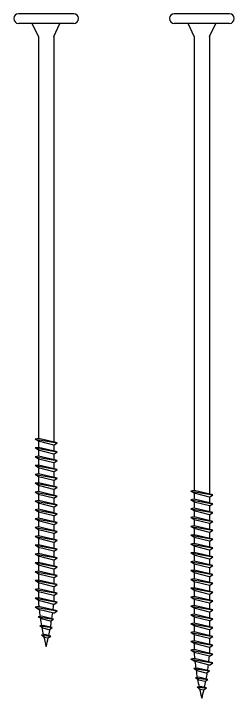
# Model space of a CAD drawing. Header units: inches. Extents: x -2661 to 42767, y -1222 to 9099.
# Drawn here: x 1267.15 to 1269.28, y 1305.94 to 1312.53 of the extents above; entities that cross this region are included whole.
import ezdxf

# ---------------------------------------------------------------- set-up
doc = ezdxf.new("R2010")
doc.units = ezdxf.units.IN
doc.header["$LTSCALE"] = 12
doc.header["$MEASUREMENT"] = 0
doc.layers.add('S-SIMPSON', color=2, linetype='CONTINUOUS')

# ---------------------------------------------------------------- blocks, each defined once
blk = doc.blocks.new('HLGM006')
at = {"layer": 'S-SIMPSON'}
for p, q in [((0.2656, 0.0937), (-0.2656, 0.0937)), ((0.2656, 0), (-0.2656, 0)), ((-0.0741, -0.125), (-0.1331, 0)), ((0.0741, -0.125), (0.1331, 0)), ((-0.0741, -0.125), (-0.0741, -3.9981)), ((0.0741, -0.125), (0.0741, -4.0332)), ((-0.0741, -3.9981), (-0.1048, -4.0036)), ((-0.0741, -3.9981), (-0.1048, -4.0036)), ((-0.0741, -3.9981), (-0.1048, -4.0036)), ((-0.0741, -3.9981), (-0.1048, -4.0036)), ((-0.0741, -4.025), (-0.1048, -4.0036)), ((-0.0741, -4.025), (-0.1048, -4.0036)), ((-0.0741, -4.025), (-0.1048, -4.0036)), ((-0.0741, -4.025), (-0.1048, -4.0036)), ((-0.1048, -4.0036), (0.1048, -4.0405)), ((-0.1048, -4.0036), (0.1048, -4.0405)), ((-0.1048, -4.0036), (0.1048, -4.0405)), ((-0.1048, -4.0036), (0.1048, -4.0405)), ((0.1048, -4.0405), (-0.0741, -3.9981)), ((0.1048, -4.0405), (-0.0741, -3.9981)), ((0.1048, -4.0405), (-0.0741, -3.9981)), ((0.1048, -4.0405), (-0.0741, -3.9981)), ((-0.0741, -4.0833), (-0.1048, -4.0887)), ((-0.0741, -4.0833), (-0.1048, -4.0887)), ((-0.0741, -4.0833), (-0.1048, -4.0887)), ((-0.0741, -4.0833), (-0.1048, -4.0887)), ((-0.0741, -4.0833), (-0.1048, -4.0887)), ((-0.0741, -4.025), (-0.0741, -4.0833)), ((0.0741, -4.062), (-0.0741, -4.025)), ((0.0741, -4.062), (-0.0741, -4.025)), ((0.0741, -4.062), (-0.0741, -4.025)), ((0.0741, -4.062), (-0.0741, -4.025)), ((0.1048, -4.1257), (-0.0741, -4.0833)), ((0.1048, -4.1257), (-0.0741, -4.0833)), ((0.1048, -4.1257), (-0.0741, -4.0833)), ((0.1048, -4.1257), (-0.0741, -4.0833)), ((0.0741, -4.1184), (-0.0741, -4.0833)), ((0.0741, -4.062), (0.1048, -4.0405)), ((0.0741, -4.062), (0.1048, -4.0405)), ((0.0741, -4.062), (0.1048, -4.0405)), ((0.0741, -4.062), (0.1048, -4.0405)), ((0.0741, -4.062), (0.0741, -4.1184)), ((-0.0741, -4.1102), (-0.1048, -4.0887)), ((-0.0741, -4.1102), (-0.1048, -4.0887)), ((-0.0741, -4.1102), (-0.1048, -4.0887)), ((-0.0741, -4.1102), (-0.1048, -4.0887)), ((-0.0741, -4.1102), (-0.1048, -4.0887)), ((-0.1048, -4.0887), (0.1048, -4.1257)), ((-0.1048, -4.0887), (0.1048, -4.1257)), ((-0.1048, -4.0887), (0.1048, -4.1257)), ((-0.1048, -4.0887), (0.1048, -4.1257)), ((-0.1048, -4.0887), (0.1048, -4.1257)), ((-0.0741, -4.1102), (-0.0741, -4.1685)), ((0.0741, -4.1472), (-0.0741, -4.1102)), ((0.0741, -4.1472), (-0.0741, -4.1102)), ((0.0741, -4.1472), (-0.0741, -4.1102)), ((0.0741, -4.1472), (-0.0741, -4.1102)), ((0.0741, -4.1472), (-0.0741, -4.1102)), ((0.0741, -4.1472), (0.1048, -4.1257)), ((0.0741, -4.1472), (0.1048, -4.1257)), ((0.0741, -4.1472), (0.1048, -4.1257)), ((0.0741, -4.1472), (0.1048, -4.1257)), ((0.0741, -4.1472), (0.1048, -4.1257)), ((0.0741, -4.1472), (0.0741, -4.2036)), ((-0.0741, -4.1685), (-0.1048, -4.1739)), ((-0.0741, -4.1685), (-0.1048, -4.1739)), ((-0.0741, -4.1685), (-0.1048, -4.1739)), ((-0.0741, -4.1685), (-0.1048, -4.1739)), ((-0.0741, -4.1954), (-0.1048, -4.1739)), ((-0.0741, -4.1954), (-0.1048, -4.1739)), ((-0.0741, -4.1954), (-0.1048, -4.1739)), ((-0.0741, -4.1954), (-0.1048, -4.1739)), ((-0.1048, -4.1739), (0.1048, -4.2109)), ((-0.1048, -4.1739), (0.1048, -4.2109)), ((-0.1048, -4.1739), (0.1048, -4.2109)), ((-0.1048, -4.1739), (0.1048, -4.2109)), ((0.1048, -4.2109), (-0.0741, -4.1685)), ((0.1048, -4.2109), (-0.0741, -4.1685)), ((0.1048, -4.2109), (-0.0741, -4.1685)), ((0.1048, -4.2109), (-0.0741, -4.1685)), ((-0.0741, -4.1954), (-0.0741, -4.2537)), ((0.0741, -4.2323), (-0.0741, -4.1954)), ((0.0741, -4.2323), (-0.0741, -4.1954)), ((0.0741, -4.2323), (-0.0741, -4.1954)), ((0.0741, -4.2323), (-0.0741, -4.1954)), ((0.0741, -4.2323), (0.1048, -4.2109)), ((0.0741, -4.2323), (0.1048, -4.2109)), ((0.0741, -4.2323), (0.1048, -4.2109)), ((0.0741, -4.2323), (0.1048, -4.2109)), ((-0.0741, -4.2537), (-0.1048, -4.2591)), ((-0.0741, -4.2537), (-0.1048, -4.2591)), ((-0.0741, -4.2537), (-0.1048, -4.2591)), ((-0.0741, -4.2537), (-0.1048, -4.2591)), ((-0.0741, -4.2806), (-0.1048, -4.2591)), ((-0.0741, -4.2806), (-0.1048, -4.2591)), ((-0.0741, -4.2806), (-0.1048, -4.2591)), ((-0.0741, -4.2806), (-0.1048, -4.2591)), ((-0.1048, -4.2591), (0.1048, -4.2961)), ((-0.1048, -4.2591), (0.1048, -4.2961)), ((-0.1048, -4.2591), (0.1048, -4.2961)), ((-0.1048, -4.2591), (0.1048, -4.2961)), ((0.1048, -4.2961), (-0.0741, -4.2537)), ((0.1048, -4.2961), (-0.0741, -4.2537)), ((0.1048, -4.2961), (-0.0741, -4.2537)), ((0.1048, -4.2961), (-0.0741, -4.2537)), ((-0.0741, -4.2806), (-0.0741, -4.3389)), ((0.0741, -4.3175), (-0.0741, -4.2806)), ((0.0741, -4.3175), (-0.0741, -4.2806)), ((0.0741, -4.3175), (-0.0741, -4.2806)), ((0.0741, -4.3175), (-0.0741, -4.2806)), ((0.0741, -4.2323), (0.0741, -4.2888)), ((-0.0741, -4.3389), (-0.1048, -4.3443)), ((-0.0741, -4.3389), (-0.1048, -4.3443)), ((-0.0741, -4.3389), (-0.1048, -4.3443)), ((-0.0741, -4.3389), (-0.1048, -4.3443)), ((-0.0741, -4.3658), (-0.1048, -4.3443)), ((-0.0741, -4.3658), (-0.1048, -4.3443)), ((-0.0741, -4.3658), (-0.1048, -4.3443)), ((-0.0741, -4.3658), (-0.1048, -4.3443)), ((-0.1048, -4.3443), (0.1048, -4.3812)), ((-0.1048, -4.3443), (0.1048, -4.3812)), ((-0.1048, -4.3443), (0.1048, -4.3812)), ((-0.1048, -4.3443), (0.1048, -4.3812)), ((0.1048, -4.3812), (-0.0741, -4.3389)), ((0.1048, -4.3812), (-0.0741, -4.3389)), ((0.1048, -4.3812), (-0.0741, -4.3389)), ((0.1048, -4.3812), (-0.0741, -4.3389)), ((0.0741, -4.3175), (0.1048, -4.2961)), ((0.0741, -4.3175), (0.1048, -4.2961)), ((0.0741, -4.3175), (0.1048, -4.2961)), ((0.0741, -4.3175), (0.1048, -4.2961)), ((0.0741, -4.3175), (0.0741, -4.374)), ((-0.0741, -4.3658), (-0.0741, -4.4241)), ((0.0741, -4.4027), (-0.0741, -4.3658)), ((0.0741, -4.4027), (-0.0741, -4.3658)), ((0.0741, -4.4027), (-0.0741, -4.3658)), ((0.0741, -4.4027), (-0.0741, -4.3658)), ((0.0741, -4.4027), (0.1048, -4.3812)), ((0.0741, -4.4027), (0.1048, -4.3812)), ((0.0741, -4.4027), (0.1048, -4.3812)), ((0.0741, -4.4027), (0.1048, -4.3812)), ((0.0741, -4.4027), (0.0741, -4.4592)), ((-0.0741, -4.4241), (-0.1048, -4.4295)), ((-0.0741, -4.4241), (-0.1048, -4.4295)), ((-0.0741, -4.451), (-0.1048, -4.4295)), ((-0.0741, -4.451), (-0.1048, -4.4295)), ((-0.1048, -4.4295), (0.1048, -4.4664)), ((-0.1048, -4.4295), (0.1048, -4.4664)), ((0.1048, -4.4664), (-0.0741, -4.4241)), ((0.1048, -4.4664), (-0.0741, -4.4241)), ((-0.0741, -4.451), (-0.0741, -4.5093)), ((0.0741, -4.4879), (-0.0741, -4.451)), ((0.0741, -4.4879), (-0.0741, -4.451)), ((0.0741, -4.4879), (0.1048, -4.4664)), ((0.0741, -4.4879), (0.1048, -4.4664)), ((-0.0741, -4.5093), (-0.1048, -4.5147)), ((-0.0741, -4.5093), (-0.1048, -4.5147)), ((-0.0741, -4.5361), (-0.1048, -4.5147)), ((-0.0741, -4.5361), (-0.1048, -4.5147)), ((-0.1048, -4.5147), (0.1048, -4.5516)), ((-0.1048, -4.5147), (0.1048, -4.5516)), ((0.1048, -4.5516), (-0.0741, -4.5093)), ((0.1048, -4.5516), (-0.0741, -4.5093)), ((-0.0741, -4.5361), (-0.0741, -4.5944)), ((0.0741, -4.5731), (-0.0741, -4.5361)), ((0.0741, -4.5731), (-0.0741, -4.5361)), ((0.0741, -4.4879), (0.0741, -4.5444)), ((-0.0741, -4.5944), (-0.1048, -4.5999)), ((-0.0741, -4.6213), (-0.1048, -4.5999)), ((-0.1048, -4.5999), (0.1048, -4.6368)), ((0.1048, -4.6368), (-0.0741, -4.5944)), ((0.0741, -4.5731), (0.1048, -4.5516)), ((0.0741, -4.5731), (0.1048, -4.5516)), ((0.0741, -4.5731), (0.0741, -4.6295)), ((-0.0741, -4.6796), (-0.1048, -4.685)), ((-0.0741, -4.6796), (-0.1048, -4.685)), ((-0.0741, -4.6796), (-0.1048, -4.685)), ((-0.0741, -4.6796), (-0.1048, -4.685)), ((-0.0741, -4.6213), (-0.0741, -4.6796)), ((0.0741, -4.6583), (-0.0741, -4.6213)), ((0.1048, -4.722), (-0.0741, -4.6796)), ((0.1048, -4.722), (-0.0741, -4.6796)), ((0.1048, -4.722), (-0.0741, -4.6796)), ((0.0741, -4.7147), (-0.0741, -4.6796)), ((0.0741, -4.6583), (0.1048, -4.6368)), ((0.0741, -4.6583), (0.0741, -4.7147)), ((-0.0741, -4.7065), (-0.1048, -4.685)), ((-0.0741, -4.7065), (-0.1048, -4.685)), ((-0.0741, -4.7065), (-0.1048, -4.685)), ((-0.0741, -4.7065), (-0.1048, -4.685)), ((-0.1048, -4.685), (0.1048, -4.722)), ((-0.1048, -4.685), (0.1048, -4.722)), ((-0.1048, -4.685), (0.1048, -4.722)), ((-0.1048, -4.685), (0.1048, -4.722)), ((-0.0741, -4.7065), (-0.0741, -4.7648)), ((0.0741, -4.7435), (-0.0741, -4.7065)), ((0.0741, -4.7435), (-0.0741, -4.7065)), ((0.0741, -4.7435), (-0.0741, -4.7065)), ((0.0741, -4.7435), (-0.0741, -4.7065)), ((0.0741, -4.7435), (0.1048, -4.722)), ((0.0741, -4.7435), (0.1048, -4.722)), ((0.0741, -4.7435), (0.1048, -4.722)), ((0.0741, -4.7435), (0.1048, -4.722)), ((0.0741, -4.7435), (0.0741, -4.7999)), ((-0.0741, -4.7648), (-0.1048, -4.7702)), ((-0.0741, -4.7648), (-0.1048, -4.7702)), ((-0.0741, -4.7648), (-0.1048, -4.7702)), ((-0.0741, -4.7648), (-0.1048, -4.7702)), ((-0.0741, -4.7917), (-0.1048, -4.7702)), ((-0.0741, -4.7917), (-0.1048, -4.7702)), ((-0.0741, -4.7917), (-0.1048, -4.7702)), ((-0.0741, -4.7917), (-0.1048, -4.7702)), ((-0.1048, -4.7702), (0.1048, -4.8072)), ((-0.1048, -4.7702), (0.1048, -4.8072)), ((-0.1048, -4.7702), (0.1048, -4.8072)), ((-0.1048, -4.7702), (0.1048, -4.8072)), ((0.1048, -4.8072), (-0.0741, -4.7648)), ((0.1048, -4.8072), (-0.0741, -4.7648)), ((0.1048, -4.8072), (-0.0741, -4.7648)), ((0.1048, -4.8072), (-0.0741, -4.7648)), ((-0.0741, -4.7917), (-0.0741, -4.85)), ((0.0741, -4.8286), (-0.0741, -4.7917)), ((0.0741, -4.8286), (-0.0741, -4.7917)), ((0.0741, -4.8286), (-0.0741, -4.7917)), ((0.0741, -4.8286), (-0.0741, -4.7917)), ((0.0741, -4.8286), (0.1048, -4.8072)), ((0.0741, -4.8286), (0.1048, -4.8072)), ((0.0741, -4.8286), (0.1048, -4.8072)), ((0.0741, -4.8286), (0.1048, -4.8072)), ((-0.0741, -4.85), (-0.1048, -4.8554)), ((-0.0741, -4.85), (-0.1048, -4.8554)), ((-0.0741, -4.85), (-0.1048, -4.8554)), ((-0.0741, -4.85), (-0.1048, -4.8554)), ((-0.0741, -4.85), (-0.1048, -4.8554)), ((-0.0741, -4.8769), (-0.1048, -4.8554)), ((-0.0741, -4.8769), (-0.1048, -4.8554)), ((-0.0741, -4.8769), (-0.1048, -4.8554)), ((-0.0741, -4.8769), (-0.1048, -4.8554)), ((-0.0741, -4.8769), (-0.1048, -4.8554)), ((-0.1048, -4.8554), (0.1048, -4.8924)), ((-0.1048, -4.8554), (0.1048, -4.8924)), ((-0.1048, -4.8554), (0.1048, -4.8924)), ((-0.1048, -4.8554), (0.1048, -4.8924)), ((-0.1048, -4.8554), (0.1048, -4.8924)), ((0.1048, -4.8924), (-0.0741, -4.85)), ((0.1048, -4.8924), (-0.0741, -4.85)), ((0.1048, -4.8924), (-0.0741, -4.85)), ((0.1048, -4.8924), (-0.0741, -4.85)), ((0.1048, -4.8924), (-0.0741, -4.85)), ((-0.0741, -4.8769), (-0.0741, -4.9352)), ((0.0741, -4.9138), (-0.0741, -4.8769)), ((0.0741, -4.9138), (-0.0741, -4.8769)), ((0.0741, -4.9138), (-0.0741, -4.8769)), ((0.0741, -4.9138), (-0.0741, -4.8769)), ((0.0741, -4.9138), (-0.0741, -4.8769)), ((0.0741, -4.8286), (0.0741, -4.8851)), ((-0.0741, -4.9352), (-0.1048, -4.9406)), ((-0.0741, -4.9352), (-0.1048, -4.9406)), ((-0.0741, -4.9352), (-0.1048, -4.9406)), ((-0.0741, -4.9352), (-0.1048, -4.9406)), ((-0.0741, -4.9621), (-0.1048, -4.9406)), ((-0.0741, -4.9621), (-0.1048, -4.9406)), ((-0.0741, -4.9621), (-0.1048, -4.9406)), ((-0.0741, -4.9621), (-0.1048, -4.9406)), ((-0.1048, -4.9406), (0.1048, -4.9775)), ((-0.1048, -4.9406), (0.1048, -4.9775)), ((-0.1048, -4.9406), (0.1048, -4.9775)), ((-0.1048, -4.9406), (0.1048, -4.9775)), ((0.1048, -4.9775), (-0.0741, -4.9352)), ((0.1048, -4.9775), (-0.0741, -4.9352)), ((0.1048, -4.9775), (-0.0741, -4.9352)), ((0.1048, -4.9775), (-0.0741, -4.9352)), ((0.0741, -4.9138), (0.1048, -4.8924)), ((0.0741, -4.9138), (0.1048, -4.8924)), ((0.0741, -4.9138), (0.1048, -4.8924)), ((0.0741, -4.9138), (0.1048, -4.8924)), ((0.0741, -4.9138), (0.1048, -4.8924)), ((0.0741, -4.9138), (0.0741, -4.9703)), ((-0.0741, -4.9621), (-0.0741, -5.0204)), ((0.0741, -4.999), (-0.0741, -4.9621)), ((0.0741, -4.999), (-0.0741, -4.9621)), ((0.0741, -4.999), (-0.0741, -4.9621)), ((0.0741, -4.999), (-0.0741, -4.9621)), ((0.0741, -4.999), (0.1048, -4.9775)), ((0.0741, -4.999), (0.1048, -4.9775)), ((0.0741, -4.999), (0.1048, -4.9775)), ((0.0741, -4.999), (0.1048, -4.9775)), ((0.0741, -4.999), (0.0741, -5.0555)), ((-0.0741, -5.0204), (-0.1048, -5.0258)), ((-0.0741, -5.0204), (-0.1048, -5.0258)), ((-0.0741, -5.0204), (-0.1048, -5.0258)), ((-0.0741, -5.0204), (-0.1048, -5.0258)), ((-0.0741, -5.0473), (-0.1048, -5.0258)), ((-0.0741, -5.0473), (-0.1048, -5.0258)), ((-0.0741, -5.0473), (-0.1048, -5.0258)), ((-0.0741, -5.0473), (-0.1048, -5.0258)), ((-0.1048, -5.0258), (0.1048, -5.0627)), ((-0.1048, -5.0258), (0.1048, -5.0627)), ((-0.1048, -5.0258), (0.1048, -5.0627)), ((0.1048, -5.0627), (-0.0741, -5.0204)), ((0.1048, -5.0627), (-0.0741, -5.0204)), ((0.1048, -5.0627), (-0.0741, -5.0204)), ((0.1048, -5.0627), (-0.0741, -5.0204)), ((-0.0741, -5.0473), (-0.0741, -5.1056)), ((0.0741, -5.0842), (-0.0741, -5.0473)), ((0.0741, -5.0842), (-0.0741, -5.0473)), ((0.0741, -5.0842), (-0.0741, -5.0473)), ((0.0741, -5.0842), (-0.0741, -5.0473)), ((0.0741, -5.0573), (0.1048, -5.0627)), ((0.0741, -5.0842), (0.1048, -5.0627)), ((0.0741, -5.0842), (0.1048, -5.0627)), ((0.0741, -5.0842), (0.1048, -5.0627)), ((0.0741, -5.0842), (0.1048, -5.0627)), ((-0.0741, -5.1056), (-0.1048, -5.111)), ((-0.0741, -5.1056), (-0.1048, -5.111)), ((-0.0741, -5.1056), (-0.1048, -5.111)), ((-0.0741, -5.1056), (-0.1048, -5.111)), ((-0.0741, -5.1324), (-0.1048, -5.111)), ((-0.0741, -5.1324), (-0.1048, -5.111)), ((-0.0741, -5.1324), (-0.1048, -5.111)), ((-0.0741, -5.1324), (-0.1048, -5.111)), ((-0.1048, -5.111), (0.1048, -5.1479)), ((-0.1048, -5.111), (0.1048, -5.1479)), ((-0.1048, -5.111), (0.1048, -5.1479)), ((-0.1048, -5.111), (0.1048, -5.1479)), ((0.1048, -5.1479), (-0.0741, -5.1056)), ((0.1048, -5.1479), (-0.0741, -5.1056)), ((0.1048, -5.1479), (-0.0741, -5.1056)), ((0.1048, -5.1479), (-0.0741, -5.1056)), ((-0.0741, -5.1324), (-0.0741, -5.1907)), ((0.0741, -5.1694), (-0.0741, -5.1324)), ((0.0741, -5.1694), (-0.0741, -5.1324)), ((0.0741, -5.1694), (-0.0741, -5.1324)), ((0.0741, -5.1694), (-0.0741, -5.1324)), ((0.0741, -5.0842), (0.0741, -5.1407)), ((-0.0741, -5.1907), (-0.1048, -5.1961)), ((-0.0741, -5.1907), (-0.1048, -5.1961)), ((-0.0741, -5.2176), (-0.1048, -5.1961)), ((-0.0741, -5.2176), (-0.1048, -5.1961)), ((-0.1048, -5.1961), (0.1048, -5.2331)), ((-0.1048, -5.1961), (0.1048, -5.2331)), ((0.1048, -5.2331), (-0.0741, -5.1907)), ((0.1048, -5.2331), (-0.0741, -5.1907)), ((0.0741, -5.1694), (0.1048, -5.1479)), ((0.0741, -5.1694), (0.1048, -5.1479)), ((0.0741, -5.1694), (0.1048, -5.1479)), ((0.0741, -5.1694), (0.1048, -5.1479)), ((0.0741, -5.1694), (0.0741, -5.2258)), ((-0.0741, -5.2176), (-0.0741, -5.2759)), ((0.0741, -5.2546), (-0.0741, -5.2176)), ((0.0741, -5.2546), (-0.0741, -5.2176)), ((0.0741, -5.2546), (0.1048, -5.2331)), ((0.0741, -5.2546), (0.1048, -5.2331)), ((0.0741, -5.2546), (0.0741, -5.311)), ((-0.0741, -5.2759), (-0.1048, -5.2813)), ((-0.0741, -5.2759), (-0.1048, -5.2813)), ((-0.0741, -5.3028), (-0.1048, -5.2813)), ((-0.0741, -5.3028), (-0.1048, -5.2813)), ((-0.1048, -5.2813), (0.1048, -5.3183)), ((-0.1048, -5.2813), (0.1048, -5.3183)), ((0.1048, -5.3183), (-0.0741, -5.2759)), ((0.1048, -5.3183), (-0.0741, -5.2759)), ((-0.0741, -5.3028), (-0.0741, -5.3611)), ((0.0741, -5.3398), (-0.0741, -5.3028)), ((0.0741, -5.3398), (-0.0741, -5.3028)), ((0.0741, -5.3398), (0.1048, -5.3183)), ((0.0741, -5.3398), (0.1048, -5.3183)), ((0.0741, -5.3398), (0.0741, -5.3962)), ((-0.0741, -5.3611), (-0.1048, -5.3665)), ((-0.0741, -5.388), (-0.1048, -5.3665)), ((-0.1048, -5.3665), (0.1048, -5.4035)), ((0.1048, -5.4035), (-0.0741, -5.3611)), ((-0.0741, -5.388), (-0.0741, -5.4463)), ((0.0741, -5.4249), (-0.0741, -5.388)), ((0.0741, -5.4249), (0.1048, -5.4035)), ((-0.0741, -5.4463), (-0.1048, -5.4517)), ((-0.0741, -5.4732), (-0.1048, -5.4517)), ((-0.1048, -5.4517), (0.1048, -5.4887)), ((0.1048, -5.4887), (-0.0741, -5.4463)), ((0.0741, -5.4249), (0.0741, -5.4814)), ((-0.0741, -5.5315), (-0.1048, -5.5369)), ((-0.0741, -5.5584), (-0.1048, -5.5369)), ((-0.1048, -5.5369), (0.1048, -5.5738)), ((-0.0741, -5.4732), (-0.0741, -5.5315)), ((0.0741, -5.5101), (-0.0741, -5.4732)), ((0.1048, -5.5738), (-0.0741, -5.5315)), ((0.0741, -5.5101), (0.1048, -5.4887)), ((0.0741, -5.5101), (0.0741, -5.5666)), ((-0.0741, -5.5584), (-0.0741, -5.5741)), ((0.0741, -5.5953), (-0.0741, -5.5584)), ((0.0741, -5.5953), (0.1048, -5.5738)), ((-0.0741, -5.6167), (-0.1048, -5.6221)), ((-0.0741, -5.6435), (-0.1048, -5.6221)), ((-0.1048, -5.6221), (0.1048, -5.659)), ((0.1048, -5.659), (-0.0741, -5.6167)), ((0.0741, -5.6805), (-0.0741, -5.6435)), ((0.0741, -5.6805), (0.1048, -5.659)), ((-0.0451, -5.7087), (-0.0766, -5.7143)), ((-0.046, -5.7357), (-0.0766, -5.7143)), ((-0.0766, -5.7143), (0.0724, -5.7365)), ((0.0422, -5.7577), (-0.046, -5.7357)), ((0.0724, -5.7365), (-0.0451, -5.7087)), ((0.0422, -5.7577), (0.0724, -5.7365)), ((-0.0292, -5.7977), (-0.0612, -5.8033)), ((0.0581, -5.8183), (-0.0292, -5.7977)), ((-0.0305, -5.8248), (-0.0612, -5.8033)), ((-0.0611, -5.8033), (0.0581, -5.8183)), ((0.0281, -5.8394), (-0.0305, -5.8248)), ((0.0281, -5.8394), (0.0581, -5.8183)), ((-0.0136, -5.8866), (-0.0457, -5.8923)), ((-0.015, -5.9138), (-0.0457, -5.8923)), ((-0.0457, -5.8923), (0.0437, -5.9)), ((0.0138, -5.921), (-0.015, -5.9138)), ((0.0437, -5.9), (-0.0136, -5.8866)), ((0.0137, -5.921), (0.0437, -5.9))]:
    blk.add_line(p, q, dxfattribs=at)
for centre, radius, start, end in [((-0.2656, 0.0469), 0.0469, 90, 270), ((0.2656, 0.0469), 0.0469, 270, 90), ((2.4522, -5.3539), 2.5359, 184.98082, 185.97001), ((-2.4522, -5.3539), 2.5359, 353.29642, 354.54806), ((2.4522, -5.3539), 2.5359, 186.59948, 188.09638), ((2.4522, -5.3539), 2.5359, 188.50289, 190.13887), ((-2.4522, -5.3539), 2.5359, 351.41425, 352.66392), ((-2.4522, -5.3539), 2.5359, 349.53719, 351.00276), ((2.4522, -5.3539), 2.5359, 190.53273, 192.17977), ((-2.4522, -5.3539), 2.5359, 347.66447, 349.1255), ((2.4522, -5.3539), 2.5359, 192.63682, 194.76047), ((-2.4522, -5.3539), 2.5359, 345.23953, 347.18825)]:
    blk.add_arc(centre, radius, start, end, dxfattribs=at)
blk = doc.blocks.new('HLGM612')
at = {"layer": 'S-SIMPSON'}
for p, q in [((0.2656, 0.0937), (-0.2656, 0.0937)), ((0.2656, 0), (-0.2656, 0)), ((-0.0741, -0.125), (-0.1331, 0)), ((0.0741, -0.125), (0.1331, 0)), ((-0.0741, -0.125), (-0.0741, -4.4981)), ((0.0741, -0.125), (0.0741, -4.5332)), ((-0.0741, -4.4981), (-0.1048, -4.5036)), ((-0.0741, -4.4981), (-0.1048, -4.5036)), ((-0.0741, -4.4981), (-0.1048, -4.5036)), ((-0.0741, -4.4981), (-0.1048, -4.5036)), ((-0.0741, -4.525), (-0.1048, -4.5036)), ((-0.0741, -4.525), (-0.1048, -4.5036)), ((-0.0741, -4.525), (-0.1048, -4.5036)), ((-0.0741, -4.525), (-0.1048, -4.5036)), ((-0.1048, -4.5036), (0.1048, -4.5405)), ((-0.1048, -4.5036), (0.1048, -4.5405)), ((-0.1048, -4.5036), (0.1048, -4.5405)), ((-0.1048, -4.5036), (0.1048, -4.5405)), ((0.1048, -4.5405), (-0.0741, -4.4981)), ((0.1048, -4.5405), (-0.0741, -4.4981)), ((0.1048, -4.5405), (-0.0741, -4.4981)), ((0.1048, -4.5405), (-0.0741, -4.4981)), ((-0.0741, -4.525), (-0.0741, -4.5833)), ((0.0741, -4.562), (-0.0741, -4.525)), ((0.0741, -4.562), (-0.0741, -4.525)), ((0.0741, -4.562), (-0.0741, -4.525)), ((0.0741, -4.562), (-0.0741, -4.525)), ((0.0741, -4.562), (0.1048, -4.5405)), ((0.0741, -4.562), (0.1048, -4.5405)), ((0.0741, -4.562), (0.1048, -4.5405)), ((0.0741, -4.562), (0.1048, -4.5405)), ((-0.0741, -4.5833), (-0.1048, -4.5887)), ((-0.0741, -4.5833), (-0.1048, -4.5887)), ((-0.0741, -4.5833), (-0.1048, -4.5887)), ((-0.0741, -4.5833), (-0.1048, -4.5887)), ((-0.0741, -4.5833), (-0.1048, -4.5887)), ((-0.0741, -4.6102), (-0.1048, -4.5887)), ((-0.0741, -4.6102), (-0.1048, -4.5887)), ((-0.0741, -4.6102), (-0.1048, -4.5887)), ((-0.0741, -4.6102), (-0.1048, -4.5887)), ((-0.0741, -4.6102), (-0.1048, -4.5887)), ((-0.1048, -4.5887), (0.1048, -4.6257)), ((-0.1048, -4.5887), (0.1048, -4.6257)), ((-0.1048, -4.5887), (0.1048, -4.6257)), ((-0.1048, -4.5887), (0.1048, -4.6257)), ((-0.1048, -4.5887), (0.1048, -4.6257)), ((0.1048, -4.6257), (-0.0741, -4.5833)), ((0.1048, -4.6257), (-0.0741, -4.5833)), ((0.1048, -4.6257), (-0.0741, -4.5833)), ((0.1048, -4.6257), (-0.0741, -4.5833)), ((0.0741, -4.6184), (-0.0741, -4.5833)), ((-0.0741, -4.6102), (-0.0741, -4.6685)), ((0.0741, -4.6472), (-0.0741, -4.6102)), ((0.0741, -4.6472), (-0.0741, -4.6102)), ((0.0741, -4.6472), (-0.0741, -4.6102)), ((0.0741, -4.6472), (-0.0741, -4.6102)), ((0.0741, -4.6472), (-0.0741, -4.6102)), ((0.0741, -4.562), (0.0741, -4.6184)), ((-0.0741, -4.6685), (-0.1048, -4.6739)), ((-0.0741, -4.6685), (-0.1048, -4.6739)), ((-0.0741, -4.6685), (-0.1048, -4.6739)), ((-0.0741, -4.6685), (-0.1048, -4.6739)), ((-0.0741, -4.6954), (-0.1048, -4.6739)), ((-0.0741, -4.6954), (-0.1048, -4.6739)), ((-0.0741, -4.6954), (-0.1048, -4.6739)), ((-0.0741, -4.6954), (-0.1048, -4.6739)), ((-0.1048, -4.6739), (0.1048, -4.7109)), ((-0.1048, -4.6739), (0.1048, -4.7109)), ((-0.1048, -4.6739), (0.1048, -4.7109)), ((-0.1048, -4.6739), (0.1048, -4.7109)), ((0.1048, -4.7109), (-0.0741, -4.6685)), ((0.1048, -4.7109), (-0.0741, -4.6685)), ((0.1048, -4.7109), (-0.0741, -4.6685)), ((0.1048, -4.7109), (-0.0741, -4.6685)), ((0.0741, -4.6472), (0.1048, -4.6257)), ((0.0741, -4.6472), (0.1048, -4.6257)), ((0.0741, -4.6472), (0.1048, -4.6257)), ((0.0741, -4.6472), (0.1048, -4.6257)), ((0.0741, -4.6472), (0.1048, -4.6257)), ((0.0741, -4.6472), (0.0741, -4.7036)), ((-0.0741, -4.6954), (-0.0741, -4.7537)), ((0.0741, -4.7323), (-0.0741, -4.6954)), ((0.0741, -4.7323), (-0.0741, -4.6954)), ((0.0741, -4.7323), (-0.0741, -4.6954)), ((0.0741, -4.7323), (-0.0741, -4.6954)), ((0.0741, -4.7323), (0.1048, -4.7109)), ((0.0741, -4.7323), (0.1048, -4.7109)), ((0.0741, -4.7323), (0.1048, -4.7109)), ((0.0741, -4.7323), (0.1048, -4.7109)), ((0.0741, -4.7323), (0.0741, -4.7888)), ((-0.0741, -4.7537), (-0.1048, -4.7591)), ((-0.0741, -4.7537), (-0.1048, -4.7591)), ((-0.0741, -4.7537), (-0.1048, -4.7591)), ((-0.0741, -4.7537), (-0.1048, -4.7591)), ((-0.0741, -4.7806), (-0.1048, -4.7591)), ((-0.0741, -4.7806), (-0.1048, -4.7591)), ((-0.0741, -4.7806), (-0.1048, -4.7591)), ((-0.0741, -4.7806), (-0.1048, -4.7591)), ((-0.1048, -4.7591), (0.1048, -4.7961)), ((-0.1048, -4.7591), (0.1048, -4.7961)), ((-0.1048, -4.7591), (0.1048, -4.7961)), ((-0.1048, -4.7591), (0.1048, -4.7961)), ((0.1048, -4.7961), (-0.0741, -4.7537)), ((0.1048, -4.7961), (-0.0741, -4.7537)), ((0.1048, -4.7961), (-0.0741, -4.7537)), ((0.1048, -4.7961), (-0.0741, -4.7537)), ((-0.0741, -4.7806), (-0.0741, -4.8389)), ((0.0741, -4.8175), (-0.0741, -4.7806)), ((0.0741, -4.8175), (-0.0741, -4.7806)), ((0.0741, -4.8175), (-0.0741, -4.7806)), ((0.0741, -4.8175), (-0.0741, -4.7806)), ((0.0741, -4.8175), (0.1048, -4.7961)), ((0.0741, -4.8175), (0.1048, -4.7961)), ((0.0741, -4.8175), (0.1048, -4.7961)), ((0.0741, -4.8175), (0.1048, -4.7961)), ((-0.0741, -4.8389), (-0.1048, -4.8443)), ((-0.0741, -4.8389), (-0.1048, -4.8443)), ((-0.0741, -4.8389), (-0.1048, -4.8443)), ((-0.0741, -4.8389), (-0.1048, -4.8443)), ((-0.0741, -4.8658), (-0.1048, -4.8443)), ((-0.0741, -4.8658), (-0.1048, -4.8443)), ((-0.0741, -4.8658), (-0.1048, -4.8443)), ((-0.0741, -4.8658), (-0.1048, -4.8443)), ((-0.1048, -4.8443), (0.1048, -4.8812)), ((-0.1048, -4.8443), (0.1048, -4.8812)), ((-0.1048, -4.8443), (0.1048, -4.8812)), ((-0.1048, -4.8443), (0.1048, -4.8812)), ((0.1048, -4.8812), (-0.0741, -4.8389)), ((0.1048, -4.8812), (-0.0741, -4.8389)), ((0.1048, -4.8812), (-0.0741, -4.8389)), ((0.1048, -4.8812), (-0.0741, -4.8389)), ((-0.0741, -4.8658), (-0.0741, -4.9241)), ((0.0741, -4.9027), (-0.0741, -4.8658)), ((0.0741, -4.9027), (-0.0741, -4.8658)), ((0.0741, -4.9027), (-0.0741, -4.8658)), ((0.0741, -4.9027), (-0.0741, -4.8658)), ((0.0741, -4.8175), (0.0741, -4.874)), ((-0.0741, -4.9241), (-0.1048, -4.9295)), ((-0.0741, -4.9241), (-0.1048, -4.9295)), ((-0.0741, -4.951), (-0.1048, -4.9295)), ((-0.0741, -4.951), (-0.1048, -4.9295)), ((-0.1048, -4.9295), (0.1048, -4.9664)), ((-0.1048, -4.9295), (0.1048, -4.9664)), ((0.1048, -4.9664), (-0.0741, -4.9241)), ((0.1048, -4.9664), (-0.0741, -4.9241)), ((0.0741, -4.9027), (0.1048, -4.8812)), ((0.0741, -4.9027), (0.1048, -4.8812)), ((0.0741, -4.9027), (0.1048, -4.8812)), ((0.0741, -4.9027), (0.1048, -4.8812)), ((0.0741, -4.9027), (0.0741, -4.9592)), ((-0.0741, -5.0093), (-0.1048, -5.0147)), ((-0.0741, -5.0093), (-0.1048, -5.0147)), ((-0.0741, -4.951), (-0.0741, -5.0093)), ((0.0741, -4.9879), (-0.0741, -4.951)), ((0.0741, -4.9879), (-0.0741, -4.951)), ((0.1048, -5.0516), (-0.0741, -5.0093)), ((0.1048, -5.0516), (-0.0741, -5.0093)), ((0.0741, -4.9879), (0.1048, -4.9664)), ((0.0741, -4.9879), (0.1048, -4.9664)), ((0.0741, -4.9879), (0.0741, -5.0444)), ((-0.0741, -5.0361), (-0.1048, -5.0147)), ((-0.0741, -5.0361), (-0.1048, -5.0147)), ((-0.1048, -5.0147), (0.1048, -5.0516)), ((-0.1048, -5.0147), (0.1048, -5.0516)), ((-0.0741, -5.0361), (-0.0741, -5.0944)), ((0.0741, -5.0731), (-0.0741, -5.0361)), ((0.0741, -5.0731), (-0.0741, -5.0361)), ((0.0741, -5.0731), (0.1048, -5.0516)), ((0.0741, -5.0731), (0.1048, -5.0516)), ((0.0741, -5.0731), (0.0741, -5.1295)), ((-0.0741, -5.0944), (-0.1048, -5.0999)), ((-0.0741, -5.1213), (-0.1048, -5.0999)), ((-0.1048, -5.0999), (0.1048, -5.1368)), ((0.1048, -5.1368), (-0.0741, -5.0944)), ((-0.0741, -5.1213), (-0.0741, -5.1796)), ((0.0741, -5.1583), (-0.0741, -5.1213)), ((0.0741, -5.1583), (0.1048, -5.1368)), ((-0.0741, -5.1796), (-0.1048, -5.185)), ((-0.0741, -5.1796), (-0.1048, -5.185)), ((-0.0741, -5.1796), (-0.1048, -5.185)), ((-0.0741, -5.1796), (-0.1048, -5.185)), ((-0.0741, -5.2065), (-0.1048, -5.185)), ((-0.0741, -5.2065), (-0.1048, -5.185)), ((-0.0741, -5.2065), (-0.1048, -5.185)), ((-0.0741, -5.2065), (-0.1048, -5.185)), ((-0.1048, -5.185), (0.1048, -5.222)), ((-0.1048, -5.185), (0.1048, -5.222)), ((-0.1048, -5.185), (0.1048, -5.222)), ((-0.1048, -5.185), (0.1048, -5.222)), ((0.1048, -5.222), (-0.0741, -5.1796)), ((0.1048, -5.222), (-0.0741, -5.1796)), ((0.1048, -5.222), (-0.0741, -5.1796)), ((0.0741, -5.2147), (-0.0741, -5.1796)), ((-0.0741, -5.2065), (-0.0741, -5.2648)), ((0.0741, -5.2435), (-0.0741, -5.2065)), ((0.0741, -5.2435), (-0.0741, -5.2065)), ((0.0741, -5.2435), (-0.0741, -5.2065)), ((0.0741, -5.2435), (-0.0741, -5.2065)), ((0.0741, -5.1583), (0.0741, -5.2147)), ((-0.0741, -5.2648), (-0.1048, -5.2702)), ((-0.0741, -5.2648), (-0.1048, -5.2702)), ((-0.0741, -5.2648), (-0.1048, -5.2702)), ((-0.0741, -5.2648), (-0.1048, -5.2702)), ((-0.0741, -5.2917), (-0.1048, -5.2702)), ((-0.0741, -5.2917), (-0.1048, -5.2702)), ((-0.0741, -5.2917), (-0.1048, -5.2702)), ((-0.0741, -5.2917), (-0.1048, -5.2702)), ((-0.1048, -5.2702), (0.1048, -5.3072)), ((-0.1048, -5.2702), (0.1048, -5.3072)), ((-0.1048, -5.2702), (0.1048, -5.3072)), ((-0.1048, -5.2702), (0.1048, -5.3072)), ((0.1048, -5.3072), (-0.0741, -5.2648)), ((0.1048, -5.3072), (-0.0741, -5.2648)), ((0.1048, -5.3072), (-0.0741, -5.2648)), ((0.1048, -5.3072), (-0.0741, -5.2648)), ((0.0741, -5.2435), (0.1048, -5.222)), ((0.0741, -5.2435), (0.1048, -5.222)), ((0.0741, -5.2435), (0.1048, -5.222)), ((0.0741, -5.2435), (0.1048, -5.222)), ((0.0741, -5.2435), (0.0741, -5.2999)), ((-0.0741, -5.2917), (-0.0741, -5.35)), ((0.0741, -5.3286), (-0.0741, -5.2917)), ((0.0741, -5.3286), (-0.0741, -5.2917)), ((0.0741, -5.3286), (-0.0741, -5.2917)), ((0.0741, -5.3286), (-0.0741, -5.2917)), ((0.0741, -5.3286), (0.1048, -5.3072)), ((0.0741, -5.3286), (0.1048, -5.3072)), ((0.0741, -5.3286), (0.1048, -5.3072)), ((0.0741, -5.3286), (0.1048, -5.3072)), ((0.0741, -5.3286), (0.0741, -5.3851)), ((-0.0741, -5.35), (-0.1048, -5.3554)), ((-0.0741, -5.35), (-0.1048, -5.3554)), ((-0.0741, -5.35), (-0.1048, -5.3554)), ((-0.0741, -5.35), (-0.1048, -5.3554)), ((-0.0741, -5.35), (-0.1048, -5.3554)), ((-0.0741, -5.3769), (-0.1048, -5.3554)), ((-0.0741, -5.3769), (-0.1048, -5.3554)), ((-0.0741, -5.3769), (-0.1048, -5.3554)), ((-0.0741, -5.3769), (-0.1048, -5.3554)), ((-0.0741, -5.3769), (-0.1048, -5.3554)), ((-0.1048, -5.3554), (0.1048, -5.3924)), ((-0.1048, -5.3554), (0.1048, -5.3924)), ((-0.1048, -5.3554), (0.1048, -5.3924)), ((-0.1048, -5.3554), (0.1048, -5.3924)), ((-0.1048, -5.3554), (0.1048, -5.3924)), ((0.1048, -5.3924), (-0.0741, -5.35)), ((0.1048, -5.3924), (-0.0741, -5.35)), ((0.1048, -5.3924), (-0.0741, -5.35)), ((0.1048, -5.3924), (-0.0741, -5.35)), ((0.1048, -5.3924), (-0.0741, -5.35)), ((-0.0741, -5.3769), (-0.0741, -5.4352)), ((0.0741, -5.4138), (-0.0741, -5.3769)), ((0.0741, -5.4138), (-0.0741, -5.3769)), ((0.0741, -5.4138), (-0.0741, -5.3769)), ((0.0741, -5.4138), (-0.0741, -5.3769)), ((0.0741, -5.4138), (-0.0741, -5.3769)), ((0.0741, -5.4138), (0.1048, -5.3924)), ((0.0741, -5.4138), (0.1048, -5.3924)), ((0.0741, -5.4138), (0.1048, -5.3924)), ((0.0741, -5.4138), (0.1048, -5.3924)), ((0.0741, -5.4138), (0.1048, -5.3924)), ((-0.0741, -5.4352), (-0.1048, -5.4406)), ((-0.0741, -5.4352), (-0.1048, -5.4406)), ((-0.0741, -5.4352), (-0.1048, -5.4406)), ((-0.0741, -5.4352), (-0.1048, -5.4406)), ((-0.0741, -5.4621), (-0.1048, -5.4406)), ((-0.0741, -5.4621), (-0.1048, -5.4406)), ((-0.0741, -5.4621), (-0.1048, -5.4406)), ((-0.0741, -5.4621), (-0.1048, -5.4406)), ((-0.1048, -5.4406), (0.1048, -5.4775)), ((-0.1048, -5.4406), (0.1048, -5.4775)), ((-0.1048, -5.4406), (0.1048, -5.4775)), ((-0.1048, -5.4406), (0.1048, -5.4775)), ((0.1048, -5.4775), (-0.0741, -5.4352)), ((0.1048, -5.4775), (-0.0741, -5.4352)), ((0.1048, -5.4775), (-0.0741, -5.4352)), ((0.1048, -5.4775), (-0.0741, -5.4352)), ((-0.0741, -5.4621), (-0.0741, -5.5204)), ((0.0741, -5.499), (-0.0741, -5.4621)), ((0.0741, -5.499), (-0.0741, -5.4621)), ((0.0741, -5.499), (-0.0741, -5.4621)), ((0.0741, -5.499), (-0.0741, -5.4621)), ((0.0741, -5.4138), (0.0741, -5.4703)), ((-0.0741, -5.5204), (-0.1048, -5.5258)), ((-0.0741, -5.5204), (-0.1048, -5.5258)), ((-0.0741, -5.5204), (-0.1048, -5.5258)), ((-0.0741, -5.5204), (-0.1048, -5.5258)), ((-0.0741, -5.5473), (-0.1048, -5.5258)), ((-0.0741, -5.5473), (-0.1048, -5.5258)), ((-0.0741, -5.5473), (-0.1048, -5.5258)), ((-0.0741, -5.5473), (-0.1048, -5.5258)), ((-0.1048, -5.5258), (0.1048, -5.5627)), ((-0.1048, -5.5258), (0.1048, -5.5627)), ((-0.1048, -5.5258), (0.1048, -5.5627)), ((0.1048, -5.5627), (-0.0741, -5.5204)), ((0.1048, -5.5627), (-0.0741, -5.5204)), ((0.1048, -5.5627), (-0.0741, -5.5204)), ((0.1048, -5.5627), (-0.0741, -5.5204)), ((0.0741, -5.499), (0.1048, -5.4775)), ((0.0741, -5.499), (0.1048, -5.4775)), ((0.0741, -5.499), (0.1048, -5.4775)), ((0.0741, -5.499), (0.1048, -5.4775)), ((0.0741, -5.499), (0.0741, -5.5555)), ((-0.0741, -5.5473), (-0.0741, -5.6056)), ((0.0741, -5.5842), (-0.0741, -5.5473)), ((0.0741, -5.5842), (-0.0741, -5.5473)), ((0.0741, -5.5842), (-0.0741, -5.5473)), ((0.0741, -5.5842), (-0.0741, -5.5473)), ((0.0741, -5.5573), (0.1048, -5.5627)), ((0.0741, -5.5842), (0.1048, -5.5627)), ((0.0741, -5.5842), (0.1048, -5.5627)), ((0.0741, -5.5842), (0.1048, -5.5627)), ((0.0741, -5.5842), (0.1048, -5.5627)), ((0.0741, -5.5842), (0.0741, -5.6407)), ((-0.0741, -5.6056), (-0.1048, -5.611)), ((-0.0741, -5.6056), (-0.1048, -5.611)), ((-0.0741, -5.6056), (-0.1048, -5.611)), ((-0.0741, -5.6056), (-0.1048, -5.611)), ((-0.0741, -5.6324), (-0.1048, -5.611)), ((-0.0741, -5.6324), (-0.1048, -5.611)), ((-0.0741, -5.6324), (-0.1048, -5.611)), ((-0.0741, -5.6324), (-0.1048, -5.611)), ((-0.1048, -5.611), (0.1048, -5.6479)), ((-0.1048, -5.611), (0.1048, -5.6479)), ((-0.1048, -5.611), (0.1048, -5.6479)), ((-0.1048, -5.611), (0.1048, -5.6479)), ((0.1048, -5.6479), (-0.0741, -5.6056)), ((0.1048, -5.6479), (-0.0741, -5.6056)), ((0.1048, -5.6479), (-0.0741, -5.6056)), ((0.1048, -5.6479), (-0.0741, -5.6056)), ((-0.0741, -5.6324), (-0.0741, -5.6907)), ((0.0741, -5.6694), (-0.0741, -5.6324)), ((0.0741, -5.6694), (-0.0741, -5.6324)), ((0.0741, -5.6694), (-0.0741, -5.6324)), ((0.0741, -5.6694), (-0.0741, -5.6324)), ((0.0741, -5.6694), (0.1048, -5.6479)), ((0.0741, -5.6694), (0.1048, -5.6479)), ((0.0741, -5.6694), (0.1048, -5.6479)), ((0.0741, -5.6694), (0.1048, -5.6479)), ((0.0741, -5.6694), (0.0741, -5.7258)), ((-0.0741, -5.6907), (-0.1048, -5.6961)), ((-0.0741, -5.6907), (-0.1048, -5.6961)), ((-0.0741, -5.7176), (-0.1048, -5.6961)), ((-0.0741, -5.7176), (-0.1048, -5.6961)), ((-0.1048, -5.6961), (0.1048, -5.7331)), ((-0.1048, -5.6961), (0.1048, -5.7331)), ((0.1048, -5.7331), (-0.0741, -5.6907)), ((0.1048, -5.7331), (-0.0741, -5.6907)), ((-0.0741, -5.7176), (-0.0741, -5.7759)), ((0.0741, -5.7546), (-0.0741, -5.7176)), ((0.0741, -5.7546), (-0.0741, -5.7176)), ((0.0741, -5.7546), (0.1048, -5.7331)), ((0.0741, -5.7546), (0.1048, -5.7331)), ((-0.0741, -5.7759), (-0.1048, -5.7813)), ((-0.0741, -5.7759), (-0.1048, -5.7813)), ((-0.0741, -5.8028), (-0.1048, -5.7813)), ((-0.0741, -5.8028), (-0.1048, -5.7813)), ((-0.1048, -5.7813), (0.1048, -5.8183)), ((-0.1048, -5.7813), (0.1048, -5.8183)), ((0.1048, -5.8183), (-0.0741, -5.7759)), ((0.1048, -5.8183), (-0.0741, -5.7759)), ((0.0741, -5.7546), (0.0741, -5.811)), ((-0.0741, -5.8611), (-0.1048, -5.8665)), ((-0.0741, -5.888), (-0.1048, -5.8665)), ((-0.1048, -5.8665), (0.1048, -5.9035)), ((-0.0741, -5.8028), (-0.0741, -5.8611)), ((0.0741, -5.8398), (-0.0741, -5.8028)), ((0.0741, -5.8398), (-0.0741, -5.8028)), ((0.1048, -5.9035), (-0.0741, -5.8611)), ((0.0741, -5.8398), (0.1048, -5.8183)), ((0.0741, -5.8398), (0.1048, -5.8183)), ((0.0741, -5.8398), (0.0741, -5.8962)), ((-0.0741, -5.888), (-0.0741, -5.9463)), ((0.0741, -5.9249), (-0.0741, -5.888)), ((0.0741, -5.9249), (0.1048, -5.9035)), ((0.0741, -5.9249), (0.0741, -5.9814)), ((-0.0741, -5.9463), (-0.1048, -5.9517)), ((-0.0741, -5.9732), (-0.1048, -5.9517)), ((-0.1048, -5.9517), (0.1048, -5.9887)), ((0.1048, -5.9887), (-0.0741, -5.9463)), ((-0.0741, -5.9732), (-0.0741, -6.0315)), ((0.0741, -6.0101), (-0.0741, -5.9732)), ((0.0741, -6.0101), (0.1048, -5.9887)), ((-0.0741, -6.0315), (-0.1048, -6.0369)), ((-0.0741, -6.0584), (-0.1048, -6.0369)), ((-0.1048, -6.0369), (0.1048, -6.0738)), ((0.1048, -6.0738), (-0.0741, -6.0315)), ((-0.0741, -6.0584), (-0.0741, -6.0741)), ((0.0741, -6.0953), (-0.0741, -6.0584)), ((0.0741, -6.0101), (0.0741, -6.0666)), ((-0.0741, -6.1167), (-0.1048, -6.1221)), ((-0.0741, -6.1435), (-0.1048, -6.1221)), ((-0.1048, -6.1221), (0.1048, -6.159)), ((0.1048, -6.159), (-0.0741, -6.1167)), ((0.0741, -6.0953), (0.1048, -6.0738)), ((0.0741, -6.1805), (-0.0741, -6.1435)), ((0.0741, -6.1805), (0.1048, -6.159)), ((-0.0451, -6.2087), (-0.0766, -6.2143)), ((-0.046, -6.2357), (-0.0766, -6.2143)), ((-0.0766, -6.2143), (0.0724, -6.2365)), ((0.0422, -6.2577), (-0.046, -6.2357)), ((0.0724, -6.2365), (-0.0451, -6.2087)), ((0.0422, -6.2577), (0.0724, -6.2365)), ((-0.0292, -6.2977), (-0.0612, -6.3033)), ((-0.0305, -6.3248), (-0.0612, -6.3033)), ((-0.0611, -6.3033), (0.0581, -6.3183)), ((0.0281, -6.3394), (-0.0305, -6.3248)), ((0.0581, -6.3183), (-0.0292, -6.2977)), ((0.0281, -6.3394), (0.0581, -6.3183)), ((-0.0136, -6.3866), (-0.0457, -6.3923)), ((-0.015, -6.4138), (-0.0457, -6.3923)), ((-0.0457, -6.3923), (0.0437, -6.4)), ((0.0437, -6.4), (-0.0136, -6.3866)), ((0.0138, -6.421), (-0.015, -6.4138)), ((0.0137, -6.421), (0.0437, -6.4))]:
    blk.add_line(p, q, dxfattribs=at)
for centre, radius, start, end in [((-0.2656, 0.0469), 0.0469, 90, 270), ((0.2656, 0.0469), 0.0469, 270, 90), ((2.4522, -5.8539), 2.5359, 184.98082, 185.97001), ((-2.4522, -5.8539), 2.5359, 353.29642, 354.54806), ((2.4522, -5.8539), 2.5359, 186.59948, 188.09638), ((-2.4522, -5.8539), 2.5359, 351.41425, 352.66392), ((2.4522, -5.8539), 2.5359, 188.50289, 190.13887), ((-2.4522, -5.8539), 2.5359, 349.53719, 351.00276), ((2.4522, -5.8539), 2.5359, 190.53273, 192.17977), ((-2.4522, -5.8539), 2.5359, 347.66447, 349.1255), ((2.4522, -5.8539), 2.5359, 192.63682, 194.76047), ((-2.4522, -5.8539), 2.5359, 345.23953, 347.18825)]:
    blk.add_arc(centre, radius, start, end, dxfattribs=at)

msp = doc.modelspace()

# ---------------------------------------------------------------- block references
at = {"layer": 'S-SIMPSON'}
for name, p in [('HLGM006', (1267.46478, 1312.43746)), ('HLGM612', (1268.96478, 1312.43746))]:
    msp.add_blockref(name, p, dxfattribs=at)

doc.saveas('drawing.dxf')
